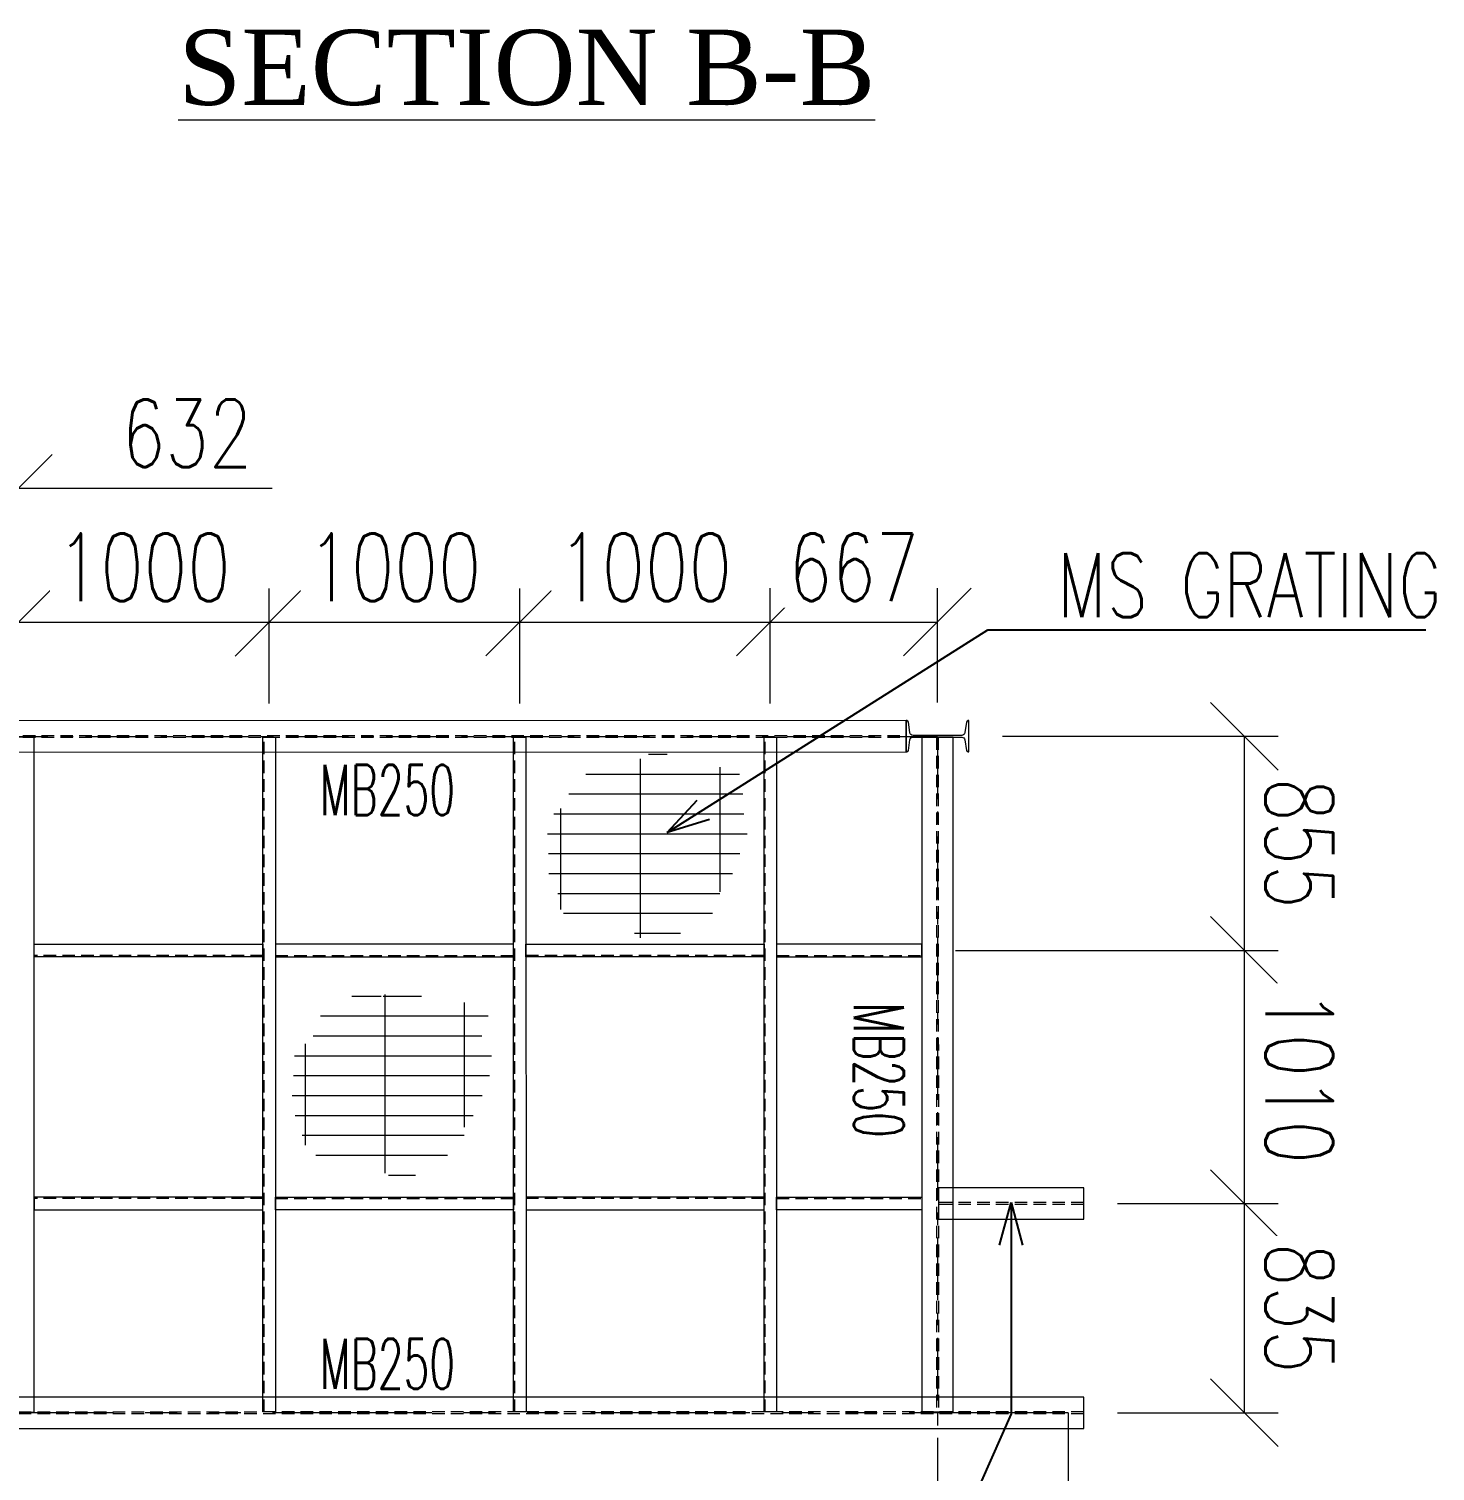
# Model space of a CAD drawing. Header units: millimetres. Extents: x 440906 to 556670, y 99378 to 157816.
# Drawn here: x 504039 to 509651, y 133835 to 139592 of the extents above; entities that cross this region are included whole.
import ezdxf
from ezdxf import colors
from ezdxf.entities.mleader import LeaderData, LeaderLine
from ezdxf.enums import TextEntityAlignment as Align
from ezdxf.math import Vec2, Vec3

# ---------------------------------------------------------------- set-up
doc = ezdxf.new("R2010")
doc.units = ezdxf.units.MM
for name, pattern in [('CENTER', [2, 1.25, -0.25, 0.25, -0.25]), ('HIDDEN', [0.375, 0.25, -0.125]), ('PHANTOM2', [31.750000000000004, 15.875, -3.175, 3.175, -3.175, 3.175, -3.175])]:
    doc.linetypes.add(name, pattern=pattern)
doc.layers.get('Defpoints').update_dxf_attribs({"lineweight": 0})
for name, color, linetype, lineweight in [('Center Line', 2, 'CENTER', 9), ('Construction Line', 3, 'Continuous', 20), ('Dimentions', 1, 'Continuous', 13), ('Hidden Line', 30, 'HIDDEN', 5), ('Text', 1, 'Continuous', 20)]:
    doc.layers.add(name, color=color, linetype=linetype, lineweight=lineweight)
doc.layers.add('Phantom Line', color=250, linetype='PHANTOM2', lineweight=5, transparency=0.4)
doc.styles.add('BOS', font='BOOKOS.TTF')
doc.styles.add('romans', font='romans.shx', dxfattribs={"width": 0.75})
doc.dimstyles.new('ASHU', dxfattribs={"dimscale": 135, "dimtxt": 2, "dimasz": 2, "dimexe": 1, "dimexo": 1, "dimtad": 0, "dimdec": 0, "dimtxsty": 'romans', "dimblk": 'OBLIQUE', "dimcen": 2.5, "dimclrd": 256, "dimclre": 256, "dimclrt": 256, "dimadec": 0, "dimazin": 0, "dimtfac": 1, "dimtdec": 0, "dimtmove": 0, "dimatfit": 3, "dimldrblk": 'OPEN', "dimfxl": 1, "dimtfill": 1, "dimlwd": 9, "dimlwe": 5, "dimarcsym": 0})

# ---------------------------------------------------------------- blocks, each defined once
blk = doc.blocks.new('NUUY')
at = {"layer": 'Phantom Line', "color": 250, "linetype": 'PHANTOM2', "ltscale": 40}
for p, q in [((186529.1663067609, 133231.9859025649), (176729.1663067609, 133231.9859025639)), ((186529.1663067609, 133231.9859025639), (186529.1663067609, 124431.9859025639))]:
    blk.add_line(p, q, dxfattribs=at)
blk = doc.blocks.new('_Oblique')
at = {"color": 0, "linetype": 'ByBlock', "lineweight": -2}
blk.add_line((-0.5, -0.5), (0.5, 0.5), dxfattribs=at)
blk = doc.blocks.new('*D202')
at = {"layer": 'Defpoints', "color": 0, "transparency": 16777216}
for p in [(503997.0146755477, 137758.1944111605), (503364.564175519, 136771.2856479127), (503997.0622791425, 136764.4159442596)]:
    blk.add_point(p, dxfattribs=at)
at = {"layer": 'Dimentions', "lineweight": 5, "transparency": 16777216}
for p, q in [((503364.5577088008, 136906.2856477579), (503364.5104357273, 137893.16411334)), ((503997.0558124243, 136899.4159441048), (503997.0082088295, 137893.1944110056))]:
    blk.add_line(p, q, dxfattribs=at)
at = {"layer": 'Dimentions', "lineweight": 9, "transparency": 16777216}
for p, q in [((503364.5169024455, 137758.1641134948), (503997.0146755477, 137758.1944111605)), ((503997.0146755477, 137758.1944111605), (505009.7338890792, 137758.2429220476))]:
    blk.add_line(p, q, dxfattribs=at)
at = {"layer": 'Dimentions', "lineweight": 9, "transparency": 16777216, "xscale": 270, "yscale": 270, "zscale": 270}
for p, rotation in [((503364.5169024455, 137758.1641134948), 180.0027445604411), ((503997.0146755477, 137758.1944111605), 0.002744560441110821)]:
    blk.add_blockref('_Oblique', p, dxfattribs=dict(at, rotation=rotation))
at = {"layer": 'Dimentions', "transparency": 16777216, "insert": (504669.8126667665, 137977.6016395233), "char_height": 270, "attachment_point": 5, "rotation": 0.0027445604411108207, "style": 'romans', "bg_fill": 3, "box_fill_scale": 1.1, "bg_fill_color": 256, "bg_fill_true_color": 13158600, "bg_fill_transparency": 0}
blk.add_mtext('632', dxfattribs=at)
blk = doc.blocks.new('_Open')
at = {"color": 0, "linetype": 'ByBlock', "lineweight": -2}
for p, q in [((-1, 0.1666666666666667), (0, 0)), ((-1, -0.1666666666666667), (0, 0)), ((0, 0), (-1, 0))]:
    blk.add_line(p, q, dxfattribs=at)
blk = doc.blocks.new('*D203')
at = {"layer": 'Defpoints', "color": 0, "transparency": 16777216}
for p in [(504997.4951954937, 137223.5573411888), (503997.0622791425, 136764.4159442596), (504997.5171868131, 136764.4638675802)]:
    blk.add_point(p, dxfattribs=at)
at = {"layer": 'Dimentions', "lineweight": 5, "transparency": 16777216}
for p, q in [((503997.0558124243, 136899.4159441047), (503997.0338211049, 137358.5094176268)), ((504997.5107200949, 136899.4638674253), (504997.4887287755, 137358.5573410339))]:
    blk.add_line(p, q, dxfattribs=at)
at = {"layer": 'Dimentions', "lineweight": 9, "transparency": 16777216}
blk.add_line((503997.0402878231, 137223.5094177817), (504997.4951954937, 137223.5573411888), dxfattribs=at)
at = {"layer": 'Dimentions', "lineweight": 9, "transparency": 16777216, "xscale": 270, "yscale": 270, "zscale": 270}
for p, rotation in [((503997.0402878231, 137223.5094177817), 180.0027445604411), ((504997.4951954937, 137223.5573411888), 0.002744560441110821)]:
    blk.add_blockref('_Oblique', p, dxfattribs=dict(at, rotation=rotation))
at = {"layer": 'Dimentions', "transparency": 16777216, "insert": (504497.2572332413, 137442.9083792336), "char_height": 270, "attachment_point": 5, "rotation": 0.0027445604411108207, "style": 'romans', "bg_fill": 3, "box_fill_scale": 1.1, "bg_fill_color": 256, "bg_fill_true_color": 13158600, "bg_fill_transparency": 0}
blk.add_mtext('1000', dxfattribs=at)
blk = doc.blocks.new('*D204')
at = {"layer": 'Defpoints', "color": 0, "transparency": 16777216}
for p in [(505997.4951943464, 137223.6052428084), (504997.5171868131, 136764.4638675802), (505997.5171856658, 136764.5117692019)]:
    blk.add_point(p, dxfattribs=at)
at = {"layer": 'Dimentions', "lineweight": 5, "transparency": 16777216}
for p, q in [((504997.5107200949, 136899.4638674254), (504997.4887287755, 137358.5573410373)), ((505997.5107189476, 136899.5117690471), (505997.4887276282, 137358.6052426535))]:
    blk.add_line(p, q, dxfattribs=at)
at = {"layer": 'Dimentions', "lineweight": 9, "transparency": 16777216}
blk.add_line((504997.4951954937, 137223.5573411922), (505997.4951943464, 137223.6052428084), dxfattribs=at)
at = {"layer": 'Dimentions', "lineweight": 9, "transparency": 16777216, "xscale": 270, "yscale": 270, "zscale": 270}
for p, rotation in [((504997.4951954937, 137223.5573411922), 180.0027445604411), ((505997.4951943464, 137223.6052428084), 0.002744560441110821)]:
    blk.add_blockref('_Oblique', p, dxfattribs=dict(at, rotation=rotation))
at = {"layer": 'Dimentions', "transparency": 16777216, "insert": (505497.484686503, 137442.9562917486), "char_height": 270, "attachment_point": 5, "rotation": 0.0027445604411108207, "style": 'romans', "bg_fill": 3, "box_fill_scale": 1.1, "bg_fill_color": 256, "bg_fill_true_color": 13158600, "bg_fill_transparency": 0}
blk.add_mtext('1000', dxfattribs=at)
blk = doc.blocks.new('*D205')
at = {"layer": 'Defpoints', "color": 0, "transparency": 16777216}
for p in [(506997.4951931991, 137223.6531444301), (505997.5171856658, 136764.5117692019), (506997.5171845186, 136764.5596708237)]:
    blk.add_point(p, dxfattribs=at)
at = {"layer": 'Dimentions', "lineweight": 5, "transparency": 16777216}
for p, q in [((505997.5107189476, 136899.5117690471), (505997.4887276282, 137358.605242659)), ((506997.5107178004, 136899.5596706688), (506997.488726481, 137358.6531442752))]:
    blk.add_line(p, q, dxfattribs=at)
at = {"layer": 'Dimentions', "lineweight": 9, "transparency": 16777216}
blk.add_line((505997.4951943464, 137223.6052428139), (506997.4951931991, 137223.6531444301), dxfattribs=at)
at = {"layer": 'Dimentions', "lineweight": 9, "transparency": 16777216, "xscale": 270, "yscale": 270, "zscale": 270}
for p, rotation in [((505997.4951943464, 137223.6052428139), 180.0027445604411), ((506997.4951931991, 137223.6531444301), 0.002744560441110821)]:
    blk.add_blockref('_Oblique', p, dxfattribs=dict(at, rotation=rotation))
at = {"layer": 'Dimentions', "transparency": 16777216, "insert": (506497.4846853557, 137443.0041933703), "char_height": 270, "attachment_point": 5, "rotation": 0.0027445604411108207, "style": 'romans', "bg_fill": 3, "box_fill_scale": 1.1, "bg_fill_color": 256, "bg_fill_true_color": 13158600, "bg_fill_transparency": 0}
blk.add_mtext('1000', dxfattribs=at)
blk = doc.blocks.new('*D206')
at = {"layer": 'Defpoints', "color": 0, "transparency": 16777216}
for p in [(507664.5425112486, 137223.6850970766), (506997.5171845186, 136764.5596708237), (507664.5643373074, 136768.0416233305)]:
    blk.add_point(p, dxfattribs=at)
at = {"layer": 'Dimentions', "lineweight": 5, "transparency": 16777216}
for p, q in [((506997.5107178004, 136899.5596706688), (506997.488726481, 137358.653144277)), ((507664.5578705892, 136903.0416231757), (507664.5360445304, 137358.6850969217))]:
    blk.add_line(p, q, dxfattribs=at)
at = {"layer": 'Dimentions', "lineweight": 9, "transparency": 16777216}
blk.add_line((506997.4951931991, 137223.6531444319), (507664.5425112486, 137223.6850970766), dxfattribs=at)
at = {"layer": 'Dimentions', "lineweight": 9, "transparency": 16777216, "xscale": 270, "yscale": 270, "zscale": 270}
for p, rotation in [((506997.4951931991, 137223.6531444319), 180.0027445604411), ((507664.5425112486, 137223.6850970766), 0.002744560441110821)]:
    blk.add_blockref('_Oblique', p, dxfattribs=dict(at, rotation=rotation))
at = {"layer": 'Dimentions', "transparency": 16777216, "insert": (507331.0083438068, 137443.0441205025), "char_height": 270, "attachment_point": 5, "rotation": 0.0027445604411108207, "style": 'romans', "bg_fill": 3, "box_fill_scale": 1.1, "bg_fill_color": 256, "bg_fill_true_color": 13158600, "bg_fill_transparency": 0}
blk.add_mtext('667', dxfattribs=at)
blk = doc.blocks.new('*D209')
at = {"layer": 'Defpoints', "color": 0, "transparency": 16777216}
for p in [(507789.564337164, 136768.0476108955), (507602.1052587875, 135913.2798048965), (508888.8042043208, 135913.3414398627)]:
    blk.add_point(p, dxfattribs=at)
at = {"layer": 'Dimentions', "lineweight": 5, "transparency": 16777216}
for p, q in [((507924.5643370091, 136768.0540776144), (509023.763259832, 136768.1067310254)), ((507737.1052586327, 135913.2862716154), (509023.804204166, 135913.3479065816))]:
    blk.add_line(p, q, dxfattribs=at)
at = {"layer": 'Dimentions', "lineweight": 9, "transparency": 16777216}
blk.add_line((508888.7632599869, 136768.1002643065), (508888.8042043208, 135913.3414398627), dxfattribs=at)
at = {"layer": 'Dimentions', "lineweight": 9, "transparency": 16777216, "xscale": 270, "yscale": 270, "zscale": 270}
for p, rotation in [((508888.7632599869, 136768.1002643065), 90.00274456075641), ((508888.8042043208, 135913.3414398627), 270.0027445607564)]:
    blk.add_blockref('_Oblique', p, dxfattribs=dict(at, rotation=rotation))
at = {"layer": 'Dimentions', "transparency": 16777216, "insert": (509108.1587319021, 136340.7313605029), "char_height": 270, "attachment_point": 5, "rotation": 270.0027445607564, "style": 'romans', "bg_fill": 3, "box_fill_scale": 1.1, "bg_fill_color": 256, "bg_fill_true_color": 13158600, "bg_fill_transparency": 0}
blk.add_mtext('855', dxfattribs=at)
blk = doc.blocks.new('*D210')
at = {"layer": 'Defpoints', "color": 0, "transparency": 16777216}
for p in [(507602.1052587875, 135913.2798048964), (508248.1536327188, 134903.4337870614), (508888.8525790649, 134903.46447758)]:
    blk.add_point(p, dxfattribs=at)
at = {"layer": 'Dimentions', "lineweight": 5, "transparency": 16777216}
for p, q in [((507737.1052586326, 135913.2862716154), (509023.8042041658, 135913.3479065816)), ((508383.1536325639, 134903.4402537803), (509023.8525789101, 134903.4709442989))]:
    blk.add_line(p, q, dxfattribs=at)
at = {"layer": 'Dimentions', "lineweight": 9, "transparency": 16777216}
blk.add_line((508888.8042043207, 135913.3414398626), (508888.8525790649, 134903.46447758), dxfattribs=at)
at = {"layer": 'Dimentions', "lineweight": 9, "transparency": 16777216, "xscale": 270, "yscale": 270, "zscale": 270}
for p, rotation in [((508888.8042043207, 135913.3414398626), 90.00274456075641), ((508888.8525790649, 134903.46447758), 270.0027445607564)]:
    blk.add_blockref('_Oblique', p, dxfattribs=dict(at, rotation=rotation))
at = {"layer": 'Dimentions', "transparency": 16777216, "insert": (509108.203391441, 135408.4134671396), "char_height": 270, "attachment_point": 5, "rotation": 270.0027445607564, "style": 'romans', "bg_fill": 3, "box_fill_scale": 1.1, "bg_fill_color": 256, "bg_fill_true_color": 13158600, "bg_fill_transparency": 0}
blk.add_mtext('1010', dxfattribs=at)
blk = doc.blocks.new('*D195')
at = {"layer": 'Defpoints', "color": 0, "transparency": 16777216}
for p in [(503466.2467507901, 134851.840515198), (507664.6971399613, 134005.5416268094), (503466.3049764343, 133636.314845596)]:
    blk.add_point(p, dxfattribs=at)
at = {"layer": 'Dimentions', "lineweight": 5, "transparency": 16777216}
for p, q in [((503466.2532175083, 134716.8405153528), (503466.3114431525, 133501.3148457509)), ((507664.7036066795, 133870.5416269643), (507664.7212836056, 133501.515956368))]:
    blk.add_line(p, q, dxfattribs=at)
at = {"layer": 'Dimentions', "lineweight": 9, "transparency": 16777216}
for p, q in [((503466.3049764343, 133636.314845596), (505124.3491828812, 133636.3942685933)), ((507664.7148168873, 133636.5159562131), (506006.6706104404, 133636.4365332158))]:
    blk.add_line(p, q, dxfattribs=at)
at = {"layer": 'Dimentions', "lineweight": 9, "transparency": 16777216, "xscale": 270, "yscale": 270, "zscale": 270}
for p, rotation in [((503466.3049764343, 133636.314845596), 180.0027445604411), ((507664.7148168873, 133636.5159562131), 0.002744560441154675)]:
    blk.add_blockref('_Oblique', p, dxfattribs=dict(at, rotation=rotation))
at = {"layer": 'Dimentions', "transparency": 16777216, "insert": (505565.5098966608, 133636.4154009045), "char_height": 270, "attachment_point": 5, "rotation": 0.0027445604411108207, "style": 'romans', "bg_fill": 3, "box_fill_scale": 1.1, "bg_fill_color": 256, "bg_fill_true_color": 13158600, "bg_fill_transparency": 0}
blk.add_mtext('4198', dxfattribs=at)
blk = doc.blocks.new('*D213')
at = {"layer": 'Defpoints', "color": 0, "transparency": 16777216}
for p in [(508248.1536327187, 134903.4337870614), (508248.193648019, 134068.0695773101), (508888.8925943655, 134068.1002678287)]:
    blk.add_point(p, dxfattribs=at)
at = {"layer": 'Dimentions', "lineweight": 5, "transparency": 16777216}
for p, q in [((508383.1536325638, 134903.4402537803), (509023.8525789103, 134903.4709442989)), ((508383.1936478642, 134068.076044029), (509023.8925942107, 134068.1067345476))]:
    blk.add_line(p, q, dxfattribs=at)
at = {"layer": 'Dimentions', "lineweight": 9, "transparency": 16777216}
blk.add_line((508888.8525790651, 134903.46447758), (508888.8925943655, 134068.1002678287), dxfattribs=at)
at = {"layer": 'Dimentions', "lineweight": 9, "transparency": 16777216, "xscale": 270, "yscale": 270, "zscale": 270}
for p, rotation in [((508888.8525790651, 134903.46447758), 90.00274456075641), ((508888.8925943655, 134068.1002678287), 270.0027445607564)]:
    blk.add_blockref('_Oblique', p, dxfattribs=dict(at, rotation=rotation))
at = {"layer": 'Dimentions', "transparency": 16777216, "insert": (509108.2475864636, 134485.7928811226), "char_height": 270, "attachment_point": 5, "rotation": 270.0027445607564, "style": 'romans', "bg_fill": 3, "box_fill_scale": 1.1, "bg_fill_color": 256, "bg_fill_true_color": 13158600, "bg_fill_transparency": 0}
blk.add_mtext('835', dxfattribs=at)
blk = doc.blocks.new('_Open30')
at = {"color": 0, "linetype": 'ByBlock', "lineweight": -2}
for p, q in [((-1, 0.26794919), (0, 0)), ((0, 0), (-1, -0.26794919)), ((0, 0), (-1, 0))]:
    blk.add_line(p, q, dxfattribs=at)

msp = doc.modelspace()

# ---------------------------------------------------------------- hatches: boundary and pattern name
at = {"layer": 'Hidden Line'}
h = msp.add_hatch(dxfattribs=at)
h.set_pattern_fill('GRATE', color=3, scale=100)
h.set_pattern_definition([(0, (1019.229229448014, -939.8277470764006), (0, 79.375), []), (90, (1019.229229448014, -939.8277470764006), (-317.5, 1.944126793646423e-14), [])])
edge = h.paths.add_edge_path()
edge.add_arc((506693.8453965056, 136132.5231130147), 102.21945910655, -102.55103585560829, 7.448964044875993, ccw=False)
edge.add_arc((506547.1157895949, 136078.1208127529), 132.5260952019648, 220.1203598906889, 339.9780025160765, ccw=False)
edge.add_arc((506407.5736087886, 136153.7700531148), 165.5170034525794, 226.6999213677101, 283.34387324337354, ccw=False)
edge.add_arc((506251.8431489316, 136128.0055332328), 103.6780387923512, 172.5379450521602, 294.0278530567959, ccw=False)
edge.add_arc((506320.0836976127, 136265.2740262796), 211.1451334042541, 160.2938712621979, 215.8980577193417, ccw=False)
edge.add_arc((506212.4576365349, 136388.5650994355), 104.9889387072152, 99.7478268685316, 209.7478267690235, ccw=False)
edge.add_arc((506298.9550825996, 136516.9674845705), 107.2119258502287, 83.4456502020276, 193.4456501025422, ccw=False)
edge.add_arc((506405.3716553594, 136590.2878581513), 99.85627866451482, 50.58634674780558, 160.5863466483152, ccw=False)
edge.add_arc((506548.5827323745, 136595.7977316297), 107.2458842372516, 28.08921326521869, 138.0892131657431, ccw=False)
edge.add_arc((506718.280768932, 136305.6472919896), 348.8234489963639, 71.57918367906302, 102.43016188158958, ccw=False)
edge.add_arc((506826.684659283, 136568.5605961847), 68.06126973389523, -88.46588991576778, 88.46588991571889, ccw=False)
edge.add_arc((506808.9922153529, 136402.7456803025), 99.70639141057441, -33.85437859405789, 78.71318348740311, ccw=False)
edge.add_arc((505677.149207751, 136712.7646106691), 1268.463179470148, 336.89315649072546, 343.2501219302668, ccw=False)
edge.add_arc((506228.639741711, 136595.8481911221), 723.5736022637844, 321.5366299540253, 328.23755663570506, ccw=False)
h = msp.add_hatch(dxfattribs=at)
h.set_pattern_fill('GRATE', color=3, scale=100)
h.set_pattern_definition([(0, (0, 0), (0, 79.375), []), (90, (0, 0), (-317.5, 1.944126793646423e-14), [])])
edge = h.paths.add_edge_path()
edge.add_arc((505674.6161670575, 135192.6953659383), 102.21945910655, -102.55103585560829, 7.448964044875993, ccw=False)
edge.add_arc((505527.8865601469, 135138.2930656765), 132.5260952019648, 220.1203598906889, 339.9780025160765, ccw=False)
edge.add_arc((505388.3443793406, 135213.9423060384), 165.5170034525794, 226.6999213677101, 283.34387324337354, ccw=False)
edge.add_arc((505232.6139194836, 135188.1777861564), 103.6780387923512, 172.5379450521602, 294.0278530567959, ccw=False)
edge.add_arc((505300.8544681647, 135325.4462792032), 211.1451334042541, 160.2938712621979, 215.8980577193417, ccw=False)
edge.add_arc((505193.2284070869, 135448.7373523591), 104.9889387072152, 99.7478268685316, 209.7478267690235, ccw=False)
edge.add_arc((505279.7258531516, 135577.1397374941), 107.2119258502287, 83.4456502020276, 193.4456501025422, ccw=False)
edge.add_arc((505386.1424259114, 135650.4601110749), 99.85627866451482, 50.58634674780558, 160.5863466483152, ccw=False)
edge.add_arc((505529.3535029265, 135655.9699845533), 107.2458842372516, 28.08921326521869, 138.0892131657431, ccw=False)
edge.add_arc((505699.0515394839, 135365.8195449132), 348.8234489963639, 71.57918367906302, 102.43016188158958, ccw=False)
edge.add_arc((505807.455429835, 135628.7328491083), 68.06126973389523, -88.46588991576778, 88.46588991571889, ccw=False)
edge.add_arc((505789.7629859049, 135462.9179332261), 99.70639141057441, -33.85437859405789, 78.71318348740311, ccw=False)
edge.add_arc((504657.919978303, 135772.9368635927), 1268.463179470148, 336.89315649072546, 343.2501219302668, ccw=False)
edge.add_arc((505209.410512263, 135656.0204440457), 723.5736022637844, 321.5366299540253, 328.23755663570506, ccw=False)

# ---------------------------------------------------------------- linework, layer by layer
at = {"layer": 'Center Line', "linetype": 'CENTER', "ltscale": 200}
msp.add_lwpolyline([(499064.9044540934, 136767.6296775229), (507664.9041752908, 136767.6296775229), (507664.9041752908, 122567.6296775229), (499064.9041752908, 122567.2177235827)], close=True, dxfattribs=at)
at = {"layer": 'Construction Line'}
for points in [[(507539.5673313021, 136705.5356355618), (507539.5613435994, 136830.5356354183), (503489.5613467849, 136830.3416342748), (503489.5673344876, 136705.3416344182)], [(504972.5171868418, 136764.4626700397), (505022.5171867844, 136764.4650651208), (505022.6461906418, 134071.3650683598), (504972.6461906992, 134071.3626732787)], [(505972.5171856945, 136764.5105716614), (506022.5171856371, 136764.5129667425), (506022.6461894945, 134071.4129699815), (505972.6461895519, 134071.4105749004)], [(506972.5171845471, 136764.5584732831), (507022.5171844898, 136764.5608683642), (507022.6461883473, 134071.4608716032), (506972.6461884046, 134071.4584765221)], [(507602.1934834996, 134071.4886328585), (507727.1934833562, 134071.4946205612), (507727.0644794988, 136764.5946161986), (507602.0644796423, 136764.5886284959)], [(504059.6042556222, 135888.1101133421), (504059.6018605412, 135938.1101132848), (504972.5567684464, 135938.1538452879), (504972.5591635274, 135888.1538453453)], [(505972.5591623802, 135888.201746967), (505972.5567672991, 135938.2017469096), (505022.556768389, 135938.156240369), (505022.5591634701, 135888.1562404264)], [(506022.5591623228, 135888.2041420481), (506022.5567672417, 135938.2041419907), (506972.5567661518, 135938.2496485313), (506972.5591612328, 135888.2496485887)], [(507602.1064563279, 135888.2798049251), (507602.1040612468, 135938.2798048677), (507022.5567660945, 135938.2520436124), (507022.5591611755, 135888.2520436698)], [(504059.6502352136, 134928.233151002), (504059.6526302947, 134878.2331510593), (504972.6075381999, 134878.2768830625), (504972.6051431188, 134928.2768830051)], [(505972.6051419716, 134928.3247846269), (505972.6075370527, 134878.3247846842), (505022.6075381425, 134878.2792781436), (505022.6051430614, 134928.2792780862)], [(506022.6051419142, 134928.3271797079), (506022.6075369953, 134878.3271797653), (506972.6075359053, 134878.3726863059), (506972.6051408242, 134928.3726862485)], [(507602.1524359193, 134928.402842585), (507602.1548310004, 134878.4028426423), (507022.607535848, 134878.375081387), (507022.6051407669, 134928.3750813296)]]:
    msp.add_lwpolyline(points, close=True, dxfattribs=at)
msp.add_lwpolyline([(507539.5673313021, 136705.5356355618), (507542.2674927741, 136705.5357649044, 0.3738846794845164), (507548.7039668998, 136711.1314478268), (507554.641742569, 136753.3956068117, -0.3738846794850781), (507567.5146908207, 136764.5869726565), (507761.6143143153, 136764.5962720401, -0.3738846794853743), (507774.4883346771, 136753.40613782), (507780.4301593625, 136711.1425478872, 0.3738846794845164), (507786.8671695433, 136705.5474816257), (507789.5673310152, 136705.5476109672), (507789.5613433126, 136830.5476108238), (507786.8611818406, 136830.5474814817, 0.3738846794845165), (507780.4247077148, 136824.9517985593), (507774.4869320457, 136782.6876395743, -0.3738846794849953), (507761.613983794, 136771.4962737296), (507567.5143602993, 136771.4869760428, -0.3738846794849954), (507554.6403399376, 136782.677108566), (507548.6985152522, 136824.9406984989, 0.3738846794845164), (507542.2615050714, 136830.5357647605), (507539.5613435994, 136830.5356354183)], format="xyb", close=True, dxfattribs=at)
at = {"layer": 'Construction Line', "ltscale": 20}
msp.add_lwpolyline([(503934.6912828916, 134071.3129535574), (504059.6912827482, 134071.3189412601), (504059.5622790707, 136764.4189381109), (503934.5622792141, 136764.4129504082)], close=True, dxfattribs=at)
at = {"layer": 'Construction Line'}
msp.add_lwpolyline([(497186.1652236787, 134005.0396881368), (508248.1966418704, 134005.5695773818), (508248.1906541677, 134130.5695772384), (497951.1592350982, 134130.076332734)], dxfattribs=at)
at = {"layer": 'Hidden Line', "linetype": 'HIDDEN', "ltscale": 200}
for p, q in [((503489.5641753756, 136771.2916343425), (507539.5641721901, 136771.4856354862)), ((503489.5645058968, 136764.3916343505), (507539.5645027113, 136764.5856354941)), ((504977.6461906934, 134071.3629127868), (504977.517186836, 136764.4629095478)), ((505977.6461895462, 134071.4108144085), (505977.5171856887, 136764.5108111695)), ((506977.6461883989, 134071.4587160302), (506977.5171845414, 136764.5587127912)), ((507661.1144795745, 136764.5914570866), (507661.2434834319, 134071.4914614493)), ((507668.0144795667, 136764.5917876078), (507668.143483424, 134071.4917919705)), ((504972.5589240193, 135893.1538453395), (504059.6040161141, 135893.1101133364)), ((505022.5589239619, 135893.1562404206), (505972.5589228721, 135893.2017469612)), ((506972.5589217247, 135893.249648583), (506022.5589228147, 135893.2041420423)), ((507022.5589216674, 135893.252043664), (507602.1062168198, 135893.2798049194)), ((504972.6053826269, 134923.2768830109), (504059.6504747217, 134923.2331510077)), ((505022.6053825695, 134923.279278092), (505972.6053814797, 134923.3247846326)), ((506972.6053803323, 134923.3726862543), (506022.6053814223, 134923.3271797137)), ((507022.605380275, 134923.3750813354), (507602.1526754274, 134923.4028425907)), ((508248.1934827585, 134071.5195773061), (497186.1620645667, 134070.9896880611)), ((508248.1938132797, 134064.619577314), (497186.1623950879, 134064.089688069))]:
    msp.add_line(p, q, dxfattribs=at)

# ---------------------------------------------------------------- block references
at = {"layer": 'Dimentions'}
msp.add_blockref('NUUY', (321657.2066979134, 835.6437752448546), dxfattribs=at)

# ---------------------------------------------------------------- texts
at = {"layer": 'Text', "style": 'BOS'}
msp.add_text('%%USECTION B-B', height=300, dxfattribs=at).set_placement((506025.7218213193, 139588.1717123945), align=Align.TOP_CENTER)
at = {"layer": 'Text', "style": 'romans', "width": 0.6}
for rotation, p in [(0.002744560441104475, (505469.5513775184, 136653.5516547559)), (270.0027445607564, (507530.9891882515, 135436.0860908209))]:
    msp.add_text('MB250', height=200, rotation=rotation, dxfattribs=at).set_placement(p, align=Align.TOP_CENTER)

# ---------------------------------------------------------------- next in the draw order: dimensions: what is measured, and where the dimension line sits
at = {"layer": 'Dimentions'}
dim = msp.add_linear_dim(base=(503997.0146755477, 137758.1944111605), p1=(503364.564175519, 136771.2856479127), p2=(503997.0622791424, 136764.4159442596), angle=0.002744560441104472, dimstyle='ASHU', override={"dimtad": 3}, dxfattribs=at)
dim.commit()
dim.dimension.update_dxf_attribs({"geometry": '*D202', "text_midpoint": (504669.8231751835, 137758.226639775), "dimtype": 160})

# ---------------------------------------------------------------- next in the draw order: dimensions: what is measured, and where the dimension line sits
dim = msp.add_linear_dim(base=(504997.4951954937, 137223.5573411888), p1=(503997.0622791424, 136764.4159442596), p2=(504997.5171868131, 136764.4638675802), angle=0.002744560441104472, dimstyle='ASHU', override={"dimtad": 3}, dxfattribs=at)
dim.commit()
dim.dimension.update_dxf_attribs({"geometry": '*D203', "text_midpoint": (504497.2572332413, 137442.9083792336)})

# ---------------------------------------------------------------- next in the draw order: dimensions: what is measured, and where the dimension line sits
dim = msp.add_linear_dim(base=(505997.4951943464, 137223.6052428084), p1=(504997.5171868131, 136764.4638675802), p2=(505997.5171856658, 136764.5117692019), angle=0.002744560441104472, dimstyle='ASHU', override={"dimtad": 3}, dxfattribs=at)
dim.commit()
dim.dimension.update_dxf_attribs({"geometry": '*D204', "text_midpoint": (505497.484686503, 137442.9562917486)})

# ---------------------------------------------------------------- next in the draw order: dimensions: what is measured, and where the dimension line sits
dim = msp.add_linear_dim(base=(506997.4951931991, 137223.6531444301), p1=(505997.5171856658, 136764.5117692019), p2=(506997.5171845185, 136764.5596708237), angle=0.002744560441104472, dimstyle='ASHU', override={"dimtad": 3}, dxfattribs=at)
dim.commit()
dim.dimension.update_dxf_attribs({"geometry": '*D205', "text_midpoint": (506497.4846853557, 137443.0041933703)})

# ---------------------------------------------------------------- next in the draw order: dimensions: what is measured, and where the dimension line sits
dim = msp.add_linear_dim(base=(507664.5425112486, 137223.6850970766), p1=(506997.5171845185, 136764.5596708237), p2=(507664.5643373074, 136768.0416233305), angle=0.002744560441104472, dimstyle='ASHU', override={"dimtad": 3}, dxfattribs=at)
dim.commit()
dim.dimension.update_dxf_attribs({"geometry": '*D206', "text_midpoint": (507331.0188522238, 137223.6691207542), "dimtype": 160})

# ---------------------------------------------------------------- next in the draw order: dimensions: what is measured, and where the dimension line sits
dim = msp.add_linear_dim(base=(508888.8042043208, 135913.3414398627), p1=(507789.5643371639, 136768.0476108955), p2=(507602.1052587874, 135913.2798048964), angle=90.00274456075641, dimstyle='ASHU', override={"dimtad": 3}, dxfattribs=at)
dim.commit()
dim.dimension.update_dxf_attribs({"geometry": '*D209', "text_midpoint": (509108.1587319021, 136340.7313605029)})

# ---------------------------------------------------------------- next in the draw order: dimensions: what is measured, and where the dimension line sits
dim = msp.add_linear_dim(base=(508888.8525790649, 134903.46447758), p1=(507602.1052587873, 135913.2798048964), p2=(508248.1536327187, 134903.4337870613), angle=90.00274456075641, dimstyle='ASHU', override={"dimtad": 3}, dxfattribs=at)
dim.commit()
dim.dimension.update_dxf_attribs({"geometry": '*D210', "text_midpoint": (509108.203391441, 135408.4134671396)})

# ---------------------------------------------------------------- next in the draw order: leaders
at = {"layer": 'Text'}
ml = msp.add_multileader_mtext('Standard', dxfattribs=at)
ml.set_content('MS GRATING', color=256, style='romans')
ml.set_leader_properties(color=256)
ml.set_arrow_properties(name='OPEN30')
ml.build(insert=Vec2(0, 0))
ml.multileader.update_dxf_attribs({"text_left_attachment_type": 5, "text_right_attachment_type": 5, "dogleg_length": 0.36, "arrow_head_size": 170, "scale": 85})
ctx = ml.context
ctx.base_point, ctx.scale, ctx.char_height, ctx.arrow_head_size, ctx.landing_gap_size, ctx.plane_origin = Vec3(507896.5164816137, 137192.7959149917), 85, 255, 170, 170, Vec3(509382.9385243842, 134583.7768499267)
ctx.left_attachment, ctx.right_attachment, ctx.text_align_type = 5, 5, 1
notes = []
notes.append((ctx, [(0, (1, 1, 0), (507865.9164816137, 137192.7959149917), (1, 0), 30.6, [(1, [(506586.5441676431, 136384.2098798911)], 0, [])])]))
ctx.mtext.insert, ctx.mtext.alignment, ctx.mtext.flow_direction = Vec3(508908.9271958994, 137498.7959149917), 2, 5
for ctx, leaders in notes:
    for number, flags, end, landing, length, lines in leaders:
        leader = LeaderData()
        leader.index, (leader.has_last_leader_line, leader.has_dogleg_vector, leader.attachment_direction) = number, flags
        leader.last_leader_point, leader.dogleg_vector, leader.dogleg_length = Vec3(end), Vec3(landing), length
        for number, points, colour, breaks in lines:
            line = LeaderLine()
            line.index, line.vertices, line.color, line.breaks = number, Vec3.list(points), colors.encode_raw_color(colour), breaks
            leader.lines.append(line)
        ctx.leaders.append(leader)

# ---------------------------------------------------------------- next in the draw order: linework, layer by layer
at = {"layer": 'Hidden Line', "linetype": 'HIDDEN', "ltscale": 200}
for p, q in [((508248.153467458, 134906.8837870574), (507668.1034681236, 134906.8560017216, -1.023083335979154e-09)), ((508248.1537979792, 134899.9837870653), (507668.1037986448, 134899.9560017296, -1.023083335979154e-09))]:
    msp.add_line(p, q, dxfattribs=at)

# ---------------------------------------------------------------- next in the draw order: dimensions: what is measured, and where the dimension line sits
at = {"layer": 'Dimentions'}
dim = msp.add_linear_dim(base=(503466.3049764343, 133636.314845596), p1=(507664.6971399613, 134005.5416268094), p2=(503466.2467507901, 134851.8405151979), angle=0.002744560441104472, dimstyle='ASHU', dxfattribs=at)
dim.commit()
dim.dimension.update_dxf_attribs({"geometry": '*D195', "text_midpoint": (505565.5098966608, 133636.4154009045)})

# ---------------------------------------------------------------- next in the draw order: linework, layer by layer
at = {"layer": 'Construction Line', "elevation": -5.750927585657621e-10}
msp.add_lwpolyline([(508248.15662657, 134840.9337871331), (508248.1506388673, 134965.9337869896), (507668.1006395328, 134965.9060016539), (507668.1066272355, 134840.9060017973)], close=True, dxfattribs=at)

# ---------------------------------------------------------------- next in the draw order: texts
at = {"layer": 'Text', "style": 'romans', "width": 0.6}
msp.add_text('MB250', height=200, rotation=0.002744560441104475, dxfattribs=at).set_placement((505469.6610777492, 134363.4364814311), align=Align.TOP_CENTER)

# ---------------------------------------------------------------- next in the draw order: leaders
at = {"layer": 'Text'}
ml = msp.add_multileader_mtext('Standard', dxfattribs=at)
ml.set_content('TO CONNECTED WITH EXESTING KMP\\PMB250', color=256, style='romans')
ml.set_leader_properties(color=256)
ml.set_arrow_properties(name='OPEN30')
ml.build(insert=Vec2(0, 0))
ml.multileader.update_dxf_attribs({"text_left_attachment_type": 5, "text_right_attachment_type": 5, "dogleg_length": 0.36, "arrow_head_size": 170, "scale": 85})
ctx = ml.context
ctx.base_point, ctx.scale, ctx.char_height, ctx.arrow_head_size, ctx.landing_gap_size, ctx.plane_origin = Vec3(501387.0431599179, 132015.6688137515), 85, 255, 170, 170, Vec3(510209.5204769255, 127311.9669891403)
ctx.left_attachment, ctx.right_attachment, ctx.text_align_type = 5, 5, 1
notes = []
notes.append((ctx, [(1, (1, 1, 0), (507058.000302775, 132015.6688137515), (-1, 0), 30.6, [(2, [(507958.1284677908, 134906.8698943895), (507958.0859605241, 134064.6056806774)], 0, [])])]))
ctx.mtext.insert, ctx.mtext.alignment, ctx.mtext.flow_direction = Vec3(504207.2217313464, 132746.6688137515), 2, 5
for ctx, leaders in notes:
    for number, flags, end, landing, length, lines in leaders:
        leader = LeaderData()
        leader.index, (leader.has_last_leader_line, leader.has_dogleg_vector, leader.attachment_direction) = number, flags
        leader.last_leader_point, leader.dogleg_vector, leader.dogleg_length = Vec3(end), Vec3(landing), length
        for number, points, colour, breaks in lines:
            line = LeaderLine()
            line.index, line.vertices, line.color, line.breaks = number, Vec3.list(points), colors.encode_raw_color(colour), breaks
            leader.lines.append(line)
        ctx.leaders.append(leader)

# ---------------------------------------------------------------- next in the draw order: dimensions: what is measured, and where the dimension line sits
at = {"layer": 'Dimentions'}
dim = msp.add_linear_dim(base=(508888.8925943655, 134068.1002678287), p1=(508248.1536327186, 134903.4337870613), p2=(508248.193648019, 134068.0695773101), angle=90.00274456075641, dimstyle='ASHU', override={"dimtad": 3}, dxfattribs=at)
dim.commit()
dim.dimension.update_dxf_attribs({"geometry": '*D213', "text_midpoint": (509108.2475864636, 134485.7928811226)})

doc.saveas('drawing.dxf')
